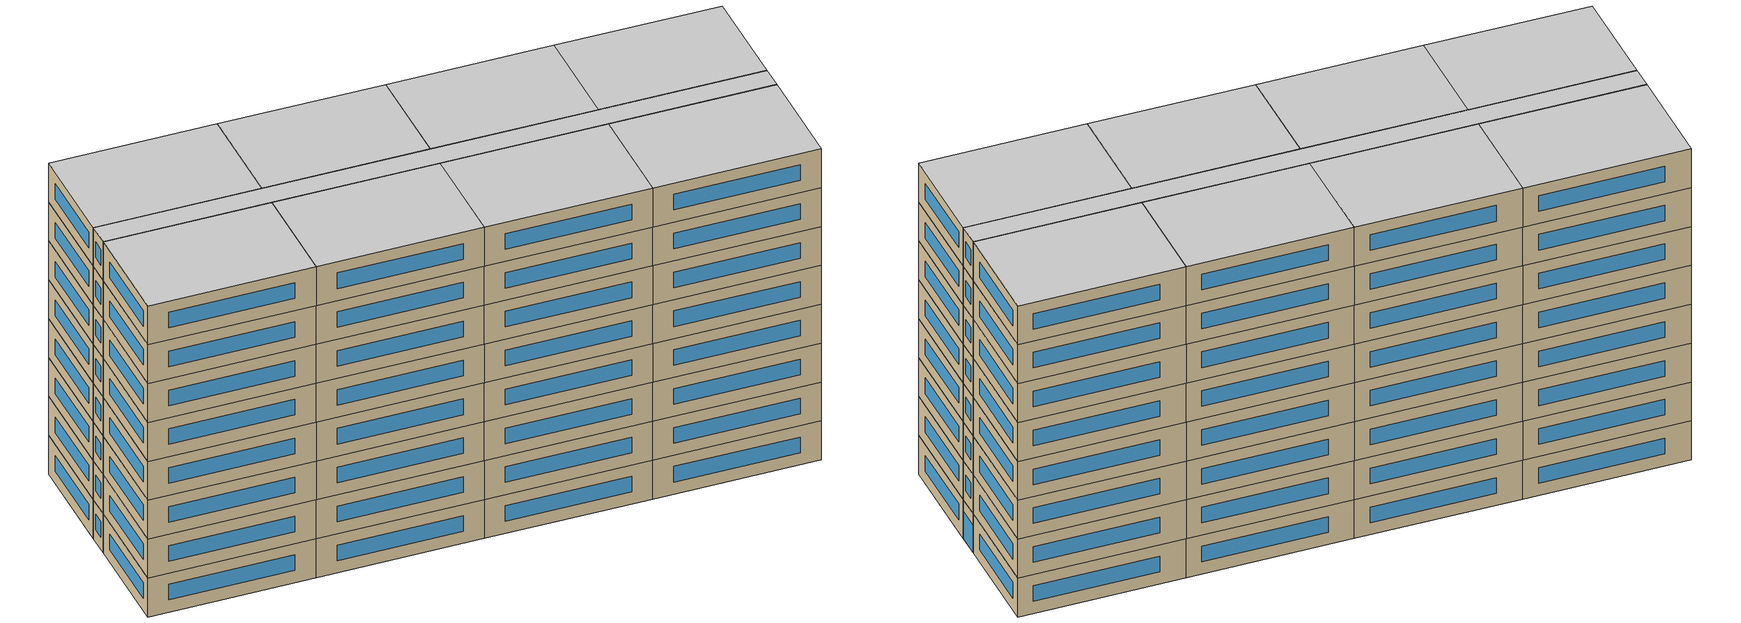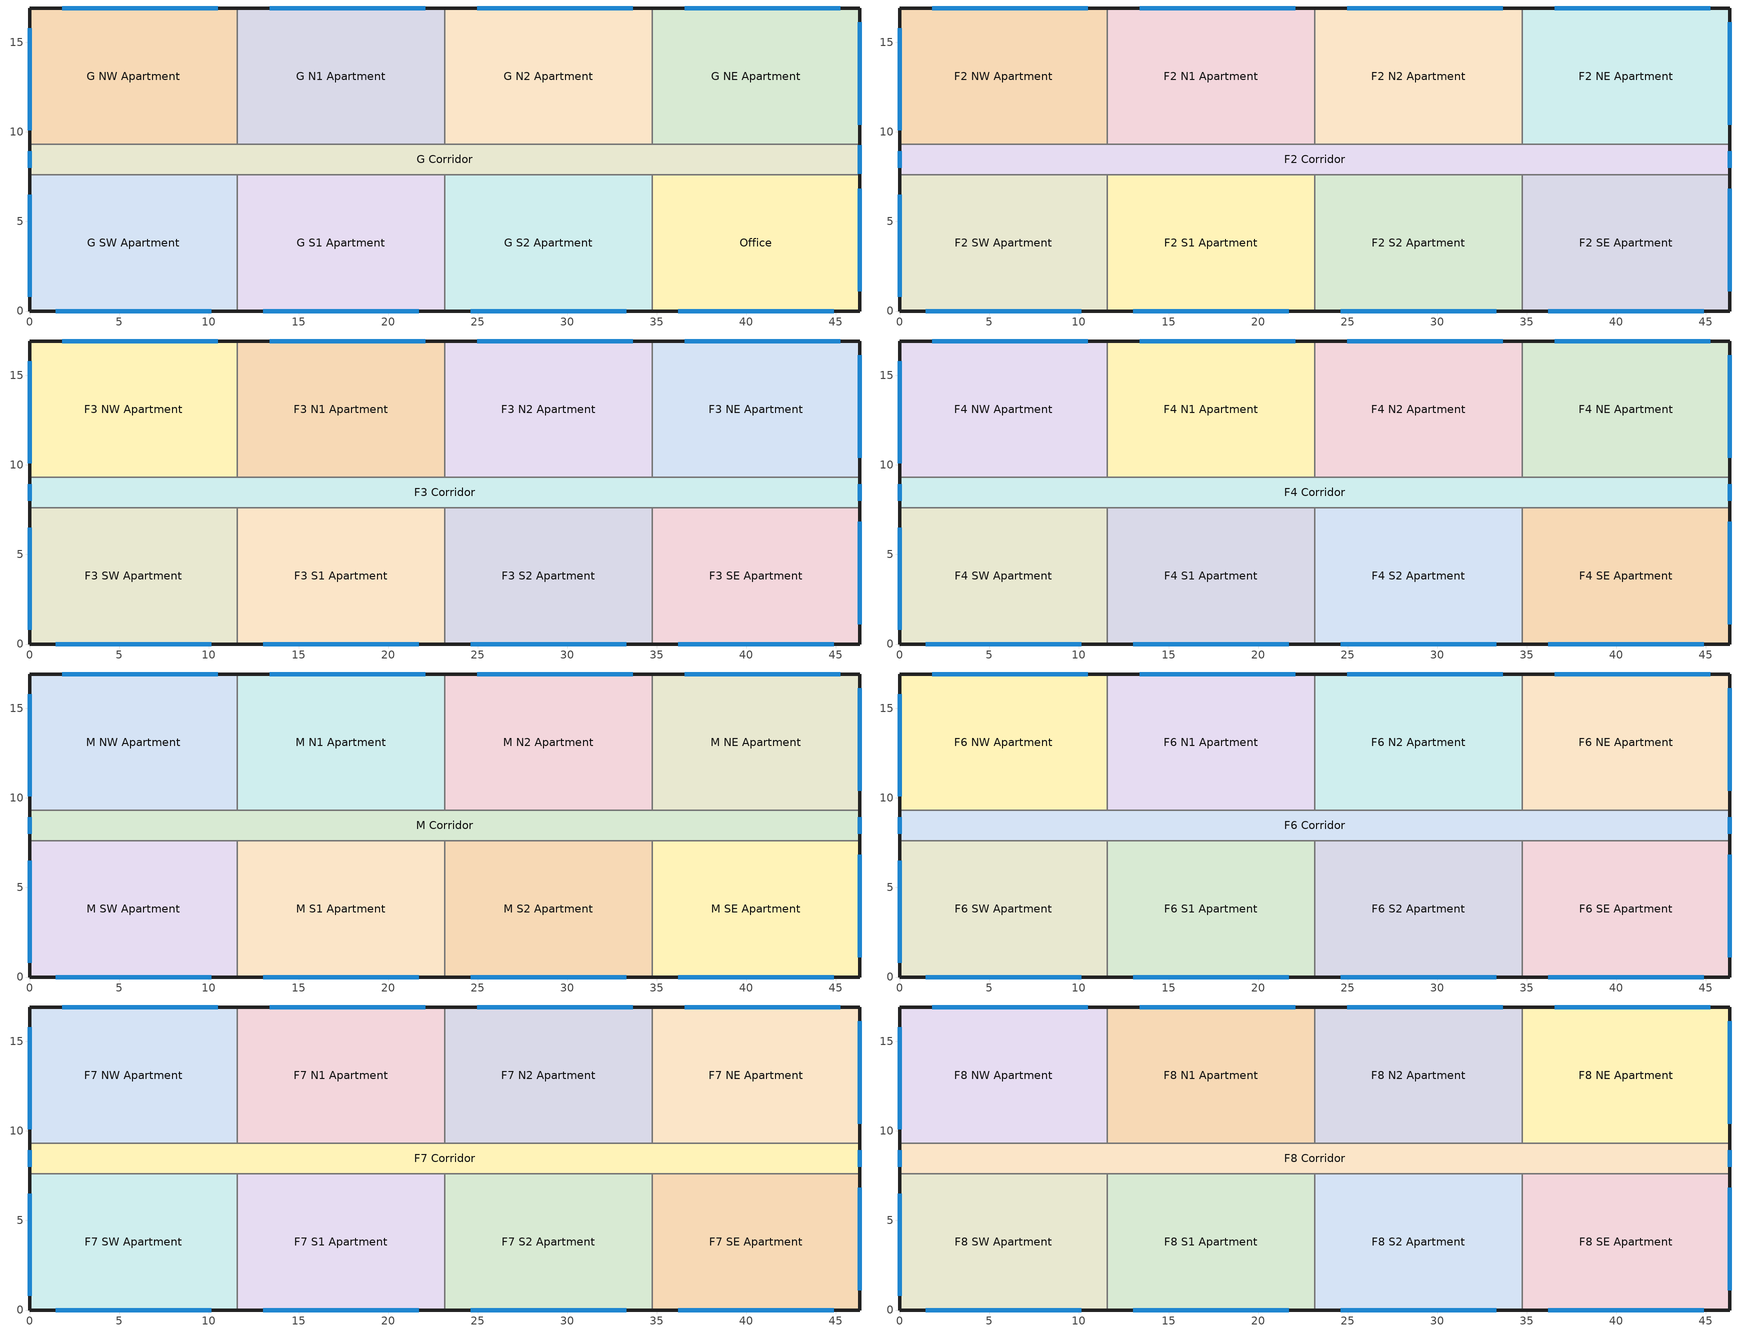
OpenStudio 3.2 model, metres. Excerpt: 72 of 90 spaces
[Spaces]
G S1 Apartment
 floor ground: 23.16,7.62 23.16,0 11.58,0 11.58,7.62 z0
 wall outside: 11.58,0 23.16,0 z0:3.05
 wall to G S2 Apartment: 23.16,0 23.16,7.62 z0:3.05
 wall to G Corridor: 23.16,7.62 11.58,7.62 z0:3.05
 wall to G SW Apartment: 11.58,7.62 11.58,0 z0:3.05
 window: 13.03,0 21.72,0 z0.95:2.17
Office
 floor ground: 46.33,7.62 46.33,0 34.75,0 34.75,7.62 z0
 wall outside: 34.75,0 46.33,0 46.33,7.62 z0:3.05
 wall to G S2 Apartment: 34.75,7.62 34.75,0 z0:3.05
 wall to G Corridor: 46.33,7.62 34.75,7.62 z0:3.05
 window: 36.19,0 44.88,0 / 46.33,1.1 46.33,6.81 z0.95:2.17
G S2 Apartment
 floor ground: 34.75,7.62 34.75,0 23.16,0 23.16,7.62 z0
 wall outside: 23.16,0 34.75,0 z0:3.05
 wall to G Corridor: 34.75,7.62 23.16,7.62 z0:3.05
 window: 24.61,0 33.3,0 z0.95:2.17
G Corridor
 floor ground: 46.33,9.3 46.33,7.62 0,7.62 0,9.3 z0
 wall outside: 46.33,7.62 46.33,9.3 / 0,9.3 0,7.62 z0:3.05
 wall to G NW Apartment: 11.58,9.3 0,9.3 z0:3.05
 wall to G NE Apartment: 46.33,9.3 34.75,9.3 z0:3.05
 wall to G N1 Apartment: 23.16,9.3 11.58,9.3 z0:3.05
 wall to G SW Apartment: 0,7.62 11.58,7.62 z0:3.05
 wall to G N2 Apartment: 34.75,9.3 23.16,9.3 z0:3.05
 window: 46.33,7.67 46.33,9.25 z0:2.13; 0,8.91 0,8 z0.95:2.17
G NW Apartment
 floor ground: 11.58,16.92 11.58,9.3 0,9.3 0,16.92 z0
 wall outside: 11.58,16.92 0,16.92 0,9.3 z0:3.05
 wall to G N1 Apartment: 11.58,9.3 11.58,16.92 z0:3.05
 window: 0,15.8 0,10.08 / 10.5,16.92 1.81,16.92 z0.95:2.17
G N1 Apartment
 floor ground: 23.16,16.92 23.16,9.3 11.58,9.3 11.58,16.92 z0
 wall outside: 23.16,16.92 11.58,16.92 z0:3.05
 wall to G N2 Apartment: 23.16,9.3 23.16,16.92 z0:3.05
 window: 22.08,16.92 13.4,16.92 z0.95:2.17
G N2 Apartment
 floor ground: 34.75,16.92 34.75,9.3 23.16,9.3 23.16,16.92 z0
 wall outside: 34.75,16.92 23.16,16.92 z0:3.05
 wall to G NE Apartment: 34.75,9.3 34.75,16.92 z0:3.05
 window: 33.66,16.92 24.98,16.92 z0.95:2.17
G NE Apartment
 floor ground: 46.33,16.92 46.33,9.3 34.75,9.3 34.75,16.92 z0
 wall outside: 46.33,9.3 46.33,16.92 34.75,16.92 z0:3.05
 window: 46.33,10.4 46.33,16.11 / 45.25,16.92 36.56,16.92 z0.95:2.17
G SW Apartment
 floor ground: 11.58,7.62 11.58,0 0,0 0,7.62 z0
 wall outside: 0,7.62 0,0 11.58,0 z0:3.05
 window: 0,6.5 0,0.79 / 1.45,0 10.13,0 z0.95:2.17
F2 N1 Apartment
 floor to G N1 Apartment: 23.16,16.92 23.16,9.3 11.58,9.3 11.58,16.92 z3.05
 wall outside: 23.16,16.92 11.58,16.92 z3.05:6.1
 wall to F2 Corridor: 11.58,9.3 23.16,9.3 z3.05:6.1
 wall to F2 N2 Apartment: 23.16,9.3 23.16,16.92 z3.05:6.1
 wall to F2 NW Apartment: 11.58,16.92 11.58,9.3 z3.05:6.1
 window: 22.08,16.92 13.4,16.92 z4:5.22
F2 Corridor
 floor to G Corridor: 46.33,9.3 46.33,7.62 0,7.62 0,9.3 z3.05
 wall outside: 0,9.3 0,7.62 / 46.33,7.62 46.33,9.3 z3.05:6.1
 wall to F2 SE Apartment: 34.75,7.62 46.33,7.62 z3.05:6.1
 wall to F2 SW Apartment: 0,7.62 11.58,7.62 z3.05:6.1
 wall to F2 N2 Apartment: 34.75,9.3 23.16,9.3 z3.05:6.1
 wall to F2 S1 Apartment: 11.58,7.62 23.16,7.62 z3.05:6.1
 wall to F2 S2 Apartment: 23.16,7.62 34.75,7.62 z3.05:6.1
 wall to F2 NE Apartment: 46.33,9.3 34.75,9.3 z3.05:6.1
 wall to F2 NW Apartment: 11.58,9.3 0,9.3 z3.05:6.1
 window: 0,8.91 0,8 / 46.33,8 46.33,8.91 z4:5.22
F2 S1 Apartment
 floor to G S1 Apartment: 23.16,7.62 23.16,0 11.58,0 11.58,7.62 z3.05
 wall outside: 11.58,0 23.16,0 z3.05:6.1
 wall to F2 S2 Apartment: 23.16,0 23.16,7.62 z3.05:6.1
 wall to F2 SW Apartment: 11.58,7.62 11.58,0 z3.05:6.1
 window: 13.03,0 21.72,0 z4:5.22
F2 NE Apartment
 floor to G NE Apartment: 46.33,16.92 46.33,9.3 34.75,9.3 34.75,16.92 z3.05
 wall outside: 46.33,9.3 46.33,16.92 34.75,16.92 z3.05:6.1
 wall to F2 N2 Apartment: 34.75,16.92 34.75,9.3 z3.05:6.1
 window: 45.25,16.92 36.56,16.92 / 46.33,10.4 46.33,16.11 z4:5.22
F2 SW Apartment
 floor to G SW Apartment: 11.58,7.62 11.58,0 0,0 0,7.62 z3.05
 wall outside: 0,7.62 0,0 11.58,0 z3.05:6.1
 window: 1.45,0 10.13,0 / 0,6.5 0,0.79 z4:5.22
F2 NW Apartment
 floor to G NW Apartment: 11.58,16.92 11.58,9.3 0,9.3 0,16.92 z3.05
 wall outside: 11.58,16.92 0,16.92 0,9.3 z3.05:6.1
 window: 10.5,16.92 1.81,16.92 / 0,15.8 0,10.08 z4:5.22
F2 SE Apartment
 floor to Office: 46.33,7.62 46.33,0 34.75,0 34.75,7.62 z3.05
 wall outside: 34.75,0 46.33,0 46.33,7.62 z3.05:6.1
 wall to F2 S2 Apartment: 34.75,7.62 34.75,0 z3.05:6.1
 window: 46.33,1.1 46.33,6.81 / 36.19,0 44.88,0 z4:5.22
F2 N2 Apartment
 floor to G N2 Apartment: 34.75,16.92 34.75,9.3 23.16,9.3 23.16,16.92 z3.05
 wall outside: 34.75,16.92 23.16,16.92 z3.05:6.1
 window: 33.66,16.92 24.98,16.92 z4:5.22
F2 S2 Apartment
 floor to G S2 Apartment: 34.75,7.62 34.75,0 23.16,0 23.16,7.62 z3.05
 wall outside: 23.16,0 34.75,0 z3.05:6.1
 window: 24.61,0 33.3,0 z4:5.22
F3 NE Apartment
 floor to F2 NE Apartment: 46.33,16.92 46.33,9.3 34.75,9.3 34.75,16.92 z6.1
 wall outside: 46.33,9.3 46.33,16.92 34.75,16.92 z6.1:9.14
 wall to F3 N2 Apartment: 34.75,16.92 34.75,9.3 z6.1:9.14
 wall to F3 Corridor: 34.75,9.3 46.33,9.3 z6.1:9.14
 window: 46.33,10.4 46.33,16.11 / 45.25,16.92 36.56,16.92 z7.05:8.27
F3 SE Apartment
 floor to F2 SE Apartment: 46.33,7.62 46.33,0 34.75,0 34.75,7.62 z6.1
 wall outside: 34.75,0 46.33,0 46.33,7.62 z6.1:9.14
 wall to F3 Corridor: 46.33,7.62 34.75,7.62 z6.1:9.14
 wall to F3 S2 Apartment: 34.75,7.62 34.75,0 z6.1:9.14
 window: 36.19,0 44.88,0 / 46.33,1.1 46.33,6.81 z7.05:8.27
F3 N2 Apartment
 floor to F2 N2 Apartment: 34.75,16.92 34.75,9.3 23.16,9.3 23.16,16.92 z6.1
 wall outside: 34.75,16.92 23.16,16.92 z6.1:9.14
 wall to F3 Corridor: 23.16,9.3 34.75,9.3 z6.1:9.14
 wall to F3 N1 Apartment: 23.16,16.92 23.16,9.3 z6.1:9.14
 window: 33.66,16.92 24.98,16.92 z7.05:8.27
F3 NW Apartment
 floor to F2 NW Apartment: 11.58,16.92 11.58,9.3 0,9.3 0,16.92 z6.1
 wall outside: 11.58,16.92 0,16.92 0,9.3 z6.1:9.14
 wall to F3 N1 Apartment: 11.58,9.3 11.58,16.92 z6.1:9.14
 wall to F3 Corridor: 0,9.3 11.58,9.3 z6.1:9.14
 window: 0,15.8 0,10.08 / 10.5,16.92 1.81,16.92 z7.05:8.27
F3 Corridor
 floor to F2 Corridor: 46.33,9.3 46.33,7.62 0,7.62 0,9.3 z6.1
 wall outside: 0,9.3 0,7.62 / 46.33,7.62 46.33,9.3 z6.1:9.14
 wall to F3 S2 Apartment: 23.16,7.62 34.75,7.62 z6.1:9.14
 wall to F3 N1 Apartment: 23.16,9.3 11.58,9.3 z6.1:9.14
 wall to F3 S1 Apartment: 11.58,7.62 23.16,7.62 z6.1:9.14
 wall to F3 SW Apartment: 0,7.62 11.58,7.62 z6.1:9.14
 window: 0,8.91 0,8 / 46.33,8 46.33,8.91 z7.05:8.27
F3 SW Apartment
 floor to F2 SW Apartment: 11.58,7.62 11.58,0 0,0 0,7.62 z6.1
 wall outside: 0,7.62 0,0 11.58,0 z6.1:9.14
 wall to F3 S1 Apartment: 11.58,0 11.58,7.62 z6.1:9.14
 window: 0,6.5 0,0.79 / 1.45,0 10.13,0 z7.05:8.27
F3 N1 Apartment
 floor to F2 N1 Apartment: 23.16,16.92 23.16,9.3 11.58,9.3 11.58,16.92 z6.1
 wall outside: 23.16,16.92 11.58,16.92 z6.1:9.14
 window: 22.08,16.92 13.4,16.92 z7.05:8.27
F3 S2 Apartment
 floor to F2 S2 Apartment: 34.75,7.62 34.75,0 23.16,0 23.16,7.62 z6.1
 wall outside: 23.16,0 34.75,0 z6.1:9.14
 wall to F3 S1 Apartment: 23.16,7.62 23.16,0 z6.1:9.14
 window: 24.61,0 33.3,0 z7.05:8.27
F3 S1 Apartment
 floor to F2 S1 Apartment: 23.16,7.62 23.16,0 11.58,0 11.58,7.62 z6.1
 wall outside: 11.58,0 23.16,0 z6.1:9.14
 window: 13.03,0 21.72,0 z7.05:8.27
F4 NE Apartment
 floor to F3 NE Apartment: 46.33,16.92 46.33,9.3 34.75,9.3 34.75,16.92 z9.14
 wall outside: 46.33,9.3 46.33,16.92 34.75,16.92 z9.14:12.19
 wall to F4 Corridor: 34.75,9.3 46.33,9.3 z9.14:12.19
 wall to F4 N2 Apartment: 34.75,16.92 34.75,9.3 z9.14:12.19
 window: 45.25,16.92 36.56,16.92 / 46.33,10.4 46.33,16.11 z10.1:11.32
F4 S2 Apartment
 floor to F3 S2 Apartment: 34.75,7.62 34.75,0 23.16,0 23.16,7.62 z9.14
 wall outside: 23.16,0 34.75,0 z9.14:12.19
 wall to F4 S1 Apartment: 23.16,7.62 23.16,0 z9.14:12.19
 wall to F4 Corridor: 34.75,7.62 23.16,7.62 z9.14:12.19
 wall to F4 SE Apartment: 34.75,0 34.75,7.62 z9.14:12.19
 window: 24.61,0 33.3,0 z10.1:11.32
F4 N2 Apartment
 floor to F3 N2 Apartment: 34.75,16.92 34.75,9.3 23.16,9.3 23.16,16.92 z9.14
 wall outside: 34.75,16.92 23.16,16.92 z9.14:12.19
 wall to F4 Corridor: 23.16,9.3 34.75,9.3 z9.14:12.19
 wall to F4 N1 Apartment: 23.16,16.92 23.16,9.3 z9.14:12.19
 window: 33.66,16.92 24.98,16.92 z10.1:11.32
F4 NW Apartment
 floor to F3 NW Apartment: 11.58,16.92 11.58,9.3 0,9.3 0,16.92 z9.14
 wall outside: 11.58,16.92 0,16.92 0,9.3 z9.14:12.19
 wall to F4 N1 Apartment: 11.58,9.3 11.58,16.92 z9.14:12.19
 wall to F4 Corridor: 0,9.3 11.58,9.3 z9.14:12.19
 window: 0,15.8 0,10.08 / 10.5,16.92 1.81,16.92 z10.1:11.32
F4 N1 Apartment
 floor to F3 N1 Apartment: 23.16,16.92 23.16,9.3 11.58,9.3 11.58,16.92 z9.14
 wall outside: 23.16,16.92 11.58,16.92 z9.14:12.19
 wall to F4 Corridor: 11.58,9.3 23.16,9.3 z9.14:12.19
 window: 22.08,16.92 13.4,16.92 z10.1:11.32
F4 Corridor
 floor to F3 Corridor: 46.33,9.3 46.33,7.62 0,7.62 0,9.3 z9.14
 wall outside: 0,9.3 0,7.62 / 46.33,7.62 46.33,9.3 z9.14:12.19
 wall to F4 SW Apartment: 0,7.62 11.58,7.62 z9.14:12.19
 wall to F4 S1 Apartment: 11.58,7.62 23.16,7.62 z9.14:12.19
 wall to F4 SE Apartment: 34.75,7.62 46.33,7.62 z9.14:12.19
 window: 0,8.91 0,8 / 46.33,8 46.33,8.91 z10.1:11.32
F4 SW Apartment
 floor to F3 SW Apartment: 11.58,7.62 11.58,0 0,0 0,7.62 z9.14
 wall outside: 0,7.62 0,0 11.58,0 z9.14:12.19
 wall to F4 S1 Apartment: 11.58,0 11.58,7.62 z9.14:12.19
 window: 1.45,0 10.13,0 / 0,6.5 0,0.79 z10.1:11.32
F4 SE Apartment
 floor to F3 SE Apartment: 46.33,7.62 46.33,0 34.75,0 34.75,7.62 z9.14
 wall outside: 34.75,0 46.33,0 46.33,7.62 z9.14:12.19
 window: 36.19,0 44.88,0 / 46.33,1.1 46.33,6.81 z10.1:11.32
F4 S1 Apartment
 floor to F3 S1 Apartment: 23.16,7.62 23.16,0 11.58,0 11.58,7.62 z9.14
 wall outside: 11.58,0 23.16,0 z9.14:12.19
 window: 13.03,0 21.72,0 z10.1:11.32
M S1 Apartment
 floor to F4 S1 Apartment: 23.16,7.62 23.16,0 11.58,0 11.58,7.62 z12.19
 wall outside: 11.58,0 23.16,0 z12.19:15.24
 wall to M Corridor: 23.16,7.62 11.58,7.62 z12.19:15.24
 wall to M S2 Apartment: 23.16,0 23.16,7.62 z12.19:15.24
 wall to M SW Apartment: 11.58,7.62 11.58,0 z12.19:15.24
 window: 13.03,0 21.72,0 z13.15:14.36
M Corridor
 floor to F4 Corridor: 46.33,9.3 46.33,7.62 0,7.62 0,9.3 z12.19
 wall outside: 46.33,7.62 46.33,9.3 / 0,9.3 0,7.62 z12.19:15.24
 wall to M SE Apartment: 34.75,7.62 46.33,7.62 z12.19:15.24
 wall to M NW Apartment: 11.58,9.3 0,9.3 z12.19:15.24
 wall to M SW Apartment: 0,7.62 11.58,7.62 z12.19:15.24
 wall to M N2 Apartment: 34.75,9.3 23.16,9.3 z12.19:15.24
 wall to M N1 Apartment: 23.16,9.3 11.58,9.3 z12.19:15.24
 wall to M NE Apartment: 46.33,9.3 34.75,9.3 z12.19:15.24
 wall to M S2 Apartment: 23.16,7.62 34.75,7.62 z12.19:15.24
 window: 46.33,8 46.33,8.91 / 0,8.91 0,8 z13.15:14.36
M NW Apartment
 floor to F4 NW Apartment: 11.58,16.92 11.58,9.3 0,9.3 0,16.92 z12.19
 wall outside: 11.58,16.92 0,16.92 0,9.3 z12.19:15.24
 wall to M N1 Apartment: 11.58,9.3 11.58,16.92 z12.19:15.24
 window: 0,15.8 0,10.08 / 10.5,16.92 1.81,16.92 z13.15:14.36
M N2 Apartment
 floor to F4 N2 Apartment: 34.75,16.92 34.75,9.3 23.16,9.3 23.16,16.92 z12.19
 wall outside: 34.75,16.92 23.16,16.92 z12.19:15.24
 wall to M NE Apartment: 34.75,9.3 34.75,16.92 z12.19:15.24
 wall to M N1 Apartment: 23.16,16.92 23.16,9.3 z12.19:15.24
 window: 33.66,16.92 24.98,16.92 z13.15:14.36
M SW Apartment
 floor to F4 SW Apartment: 11.58,7.62 11.58,0 0,0 0,7.62 z12.19
 wall outside: 0,7.62 0,0 11.58,0 z12.19:15.24
 window: 1.45,0 10.13,0 / 0,6.5 0,0.79 z13.15:14.36
M SE Apartment
 floor to F4 SE Apartment: 46.33,7.62 46.33,0 34.75,0 34.75,7.62 z12.19
 wall outside: 34.75,0 46.33,0 46.33,7.62 z12.19:15.24
 wall to M S2 Apartment: 34.75,7.62 34.75,0 z12.19:15.24
 window: 36.19,0 44.88,0 / 46.33,1.1 46.33,6.81 z13.15:14.36
M N1 Apartment
 floor to F4 N1 Apartment: 23.16,16.92 23.16,9.3 11.58,9.3 11.58,16.92 z12.19
 wall outside: 23.16,16.92 11.58,16.92 z12.19:15.24
 window: 22.08,16.92 13.4,16.92 z13.15:14.36
M NE Apartment
 floor to F4 NE Apartment: 46.33,16.92 46.33,9.3 34.75,9.3 34.75,16.92 z12.19
 wall outside: 46.33,9.3 46.33,16.92 34.75,16.92 z12.19:15.24
 window: 45.25,16.92 36.56,16.92 / 46.33,10.4 46.33,16.11 z13.15:14.36
M S2 Apartment
 floor to F4 S2 Apartment: 34.75,7.62 34.75,0 23.16,0 23.16,7.62 z12.19
 wall outside: 23.16,0 34.75,0 z12.19:15.24
 window: 24.61,0 33.3,0 z13.15:14.36
F6 S2 Apartment
 floor to M S2 Apartment: 34.75,7.62 34.75,0 23.16,0 23.16,7.62 z15.24
 wall outside: 23.16,0 34.75,0 z15.24:18.29
 wall to F6 Corridor: 34.75,7.62 23.16,7.62 z15.24:18.29
 wall to F6 S1 Apartment: 23.16,7.62 23.16,0 z15.24:18.29
 wall to F6 SE Apartment: 34.75,0 34.75,7.62 z15.24:18.29
 window: 24.61,0 33.3,0 z16.19:17.41
F6 NE Apartment
 floor to M NE Apartment: 46.33,16.92 46.33,9.3 34.75,9.3 34.75,16.92 z15.24
 wall outside: 46.33,9.3 46.33,16.92 34.75,16.92 z15.24:18.29
 wall to F6 N2 Apartment: 34.75,16.92 34.75,9.3 z15.24:18.29
 wall to F6 Corridor: 34.75,9.3 46.33,9.3 z15.24:18.29
 window: 46.33,10.4 46.33,16.11 / 45.25,16.92 36.56,16.92 z16.19:17.41
F6 S1 Apartment
 floor to M S1 Apartment: 23.16,7.62 23.16,0 11.58,0 11.58,7.62 z15.24
 wall outside: 11.58,0 23.16,0 z15.24:18.29
 wall to F6 SW Apartment: 11.58,7.62 11.58,0 z15.24:18.29
 wall to F6 Corridor: 23.16,7.62 11.58,7.62 z15.24:18.29
 window: 13.03,0 21.72,0 z16.19:17.41
F6 Corridor
 floor to M Corridor: 46.33,9.3 46.33,7.62 0,7.62 0,9.3 z15.24
 wall outside: 46.33,7.62 46.33,9.3 / 0,9.3 0,7.62 z15.24:18.29
 wall to F6 N1 Apartment: 23.16,9.3 11.58,9.3 z15.24:18.29
 wall to F6 SE Apartment: 34.75,7.62 46.33,7.62 z15.24:18.29
 wall to F6 SW Apartment: 0,7.62 11.58,7.62 z15.24:18.29
 wall to F6 N2 Apartment: 34.75,9.3 23.16,9.3 z15.24:18.29
 wall to F6 NW Apartment: 11.58,9.3 0,9.3 z15.24:18.29
 window: 46.33,8 46.33,8.91 / 0,8.91 0,8 z16.19:17.41
F6 SE Apartment
 floor to M SE Apartment: 46.33,7.62 46.33,0 34.75,0 34.75,7.62 z15.24
 wall outside: 34.75,0 46.33,0 46.33,7.62 z15.24:18.29
 window: 46.33,1.1 46.33,6.81 / 36.19,0 44.88,0 z16.19:17.41
F6 N1 Apartment
 floor to M N1 Apartment: 23.16,16.92 23.16,9.3 11.58,9.3 11.58,16.92 z15.24
 wall outside: 23.16,16.92 11.58,16.92 z15.24:18.29
 wall to F6 N2 Apartment: 23.16,9.3 23.16,16.92 z15.24:18.29
 wall to F6 NW Apartment: 11.58,16.92 11.58,9.3 z15.24:18.29
 window: 22.08,16.92 13.4,16.92 z16.19:17.41
F6 NW Apartment
 floor to M NW Apartment: 11.58,16.92 11.58,9.3 0,9.3 0,16.92 z15.24
 wall outside: 11.58,16.92 0,16.92 0,9.3 z15.24:18.29
 window: 0,15.8 0,10.08 / 10.5,16.92 1.81,16.92 z16.19:17.41
F6 N2 Apartment
 floor to M N2 Apartment: 34.75,16.92 34.75,9.3 23.16,9.3 23.16,16.92 z15.24
 wall outside: 34.75,16.92 23.16,16.92 z15.24:18.29
 window: 33.66,16.92 24.98,16.92 z16.19:17.41
F6 SW Apartment
 floor to M SW Apartment: 11.58,7.62 11.58,0 0,0 0,7.62 z15.24
 wall outside: 0,7.62 0,0 11.58,0 z15.24:18.29
 window: 1.45,0 10.13,0 / 0,6.5 0,0.79 z16.19:17.41
F7 SE Apartment
 floor to F6 SE Apartment: 46.33,7.62 46.33,0 34.75,0 34.75,7.62 z18.29
 wall outside: 34.75,0 46.33,0 46.33,7.62 z18.29:21.33
 wall to F7 S2 Apartment: 34.75,7.62 34.75,0 z18.29:21.33
 wall to F7 Corridor: 46.33,7.62 34.75,7.62 z18.29:21.33
 window: 46.33,1.1 46.33,6.81 / 36.19,0 44.88,0 z19.24:20.46
F7 N2 Apartment
 floor to F6 N2 Apartment: 34.75,16.92 34.75,9.3 23.16,9.3 23.16,16.92 z18.29
 wall outside: 34.75,16.92 23.16,16.92 z18.29:21.33
 wall to F7 Corridor: 23.16,9.3 34.75,9.3 z18.29:21.33
 wall to F7 NE Apartment: 34.75,9.3 34.75,16.92 z18.29:21.33
 wall to F7 N1 Apartment: 23.16,16.92 23.16,9.3 z18.29:21.33
 window: 33.66,16.92 24.98,16.92 z19.24:20.46
F7 NE Apartment
 floor to F6 NE Apartment: 46.33,16.92 46.33,9.3 34.75,9.3 34.75,16.92 z18.29
 wall outside: 46.33,9.3 46.33,16.92 34.75,16.92 z18.29:21.33
 wall to F7 Corridor: 34.75,9.3 46.33,9.3 z18.29:21.33
 window: 45.25,16.92 36.56,16.92 / 46.33,10.4 46.33,16.11 z19.24:20.46
F7 S2 Apartment
 floor to F6 S2 Apartment: 34.75,7.62 34.75,0 23.16,0 23.16,7.62 z18.29
 wall outside: 23.16,0 34.75,0 z18.29:21.33
 wall to F7 Corridor: 34.75,7.62 23.16,7.62 z18.29:21.33
 wall to F7 S1 Apartment: 23.16,7.62 23.16,0 z18.29:21.33
 window: 24.61,0 33.3,0 z19.24:20.46
F7 NW Apartment
 floor to F6 NW Apartment: 11.58,16.92 11.58,9.3 0,9.3 0,16.92 z18.29
 wall outside: 11.58,16.92 0,16.92 0,9.3 z18.29:21.33
 wall to F7 Corridor: 0,9.3 11.58,9.3 z18.29:21.33
 wall to F7 N1 Apartment: 11.58,9.3 11.58,16.92 z18.29:21.33
 window: 0,15.8 0,10.08 / 10.5,16.92 1.81,16.92 z19.24:20.46
F7 N1 Apartment
 floor to F6 N1 Apartment: 23.16,16.92 23.16,9.3 11.58,9.3 11.58,16.92 z18.29
 wall outside: 23.16,16.92 11.58,16.92 z18.29:21.33
 wall to F7 Corridor: 11.58,9.3 23.16,9.3 z18.29:21.33
 window: 22.08,16.92 13.4,16.92 z19.24:20.46
F7 S1 Apartment
 floor to F6 S1 Apartment: 23.16,7.62 23.16,0 11.58,0 11.58,7.62 z18.29
 wall outside: 11.58,0 23.16,0 z18.29:21.33
 wall to F7 Corridor: 23.16,7.62 11.58,7.62 z18.29:21.33
 wall to F7 SW Apartment: 11.58,7.62 11.58,0 z18.29:21.33
 window: 13.03,0 21.72,0 z19.24:20.46
F7 Corridor
 floor to F6 Corridor: 46.33,9.3 46.33,7.62 0,7.62 0,9.3 z18.29
 wall outside: 0,9.3 0,7.62 / 46.33,7.62 46.33,9.3 z18.29:21.33
 wall to F7 SW Apartment: 0,7.62 11.58,7.62 z18.29:21.33
 window: 0,8.91 0,8 / 46.33,8 46.33,8.91 z19.24:20.46
F7 SW Apartment
 floor to F6 SW Apartment: 11.58,7.62 11.58,0 0,0 0,7.62 z18.29
 wall outside: 0,7.62 0,0 11.58,0 z18.29:21.33
 window: 1.45,0 10.13,0 / 0,6.5 0,0.79 z19.24:20.46
F8 SW Apartment
 floor to F7 SW Apartment: 11.58,7.62 11.58,0 0,0 0,7.62 z21.33
 wall outside: 0,7.62 0,0 11.58,0 z21.33:24.38
 wall to F8 Corridor: 11.58,7.62 0,7.62 z21.33:24.38
 wall to F8 S1 Apartment: 11.58,0 11.58,7.62 z21.33:24.38
 window: 1.45,0 10.13,0 / 0,6.5 0,0.79 z22.29:23.51
 ceiling to F9 SW Apartment: 11.58,0 11.58,7.62 0,7.62 0,0 z24.38
F8 N1 Apartment
 floor to F7 N1 Apartment: 23.16,16.92 23.16,9.3 11.58,9.3 11.58,16.92 z21.33
 wall outside: 23.16,16.92 11.58,16.92 z21.33:24.38
 wall to F8 NW Apartment: 11.58,16.92 11.58,9.3 z21.33:24.38
 wall to F8 Corridor: 11.58,9.3 23.16,9.3 z21.33:24.38
 wall to F8 N2 Apartment: 23.16,9.3 23.16,16.92 z21.33:24.38
 window: 22.08,16.92 13.4,16.92 z22.29:23.51
 ceiling to F9 N1 Apartment: 23.16,9.3 23.16,16.92 11.58,16.92 11.58,9.3 z24.38
F8 N2 Apartment
 floor to F7 N2 Apartment: 34.75,16.92 34.75,9.3 23.16,9.3 23.16,16.92 z21.33
 wall outside: 34.75,16.92 23.16,16.92 z21.33:24.38
 wall to F8 Corridor: 23.16,9.3 34.75,9.3 z21.33:24.38
 wall to F8 NE Apartment: 34.75,9.3 34.75,16.92 z21.33:24.38
 window: 33.66,16.92 24.98,16.92 z22.29:23.51
 ceiling to F9 N2 Apartment: 34.75,9.3 34.75,16.92 23.16,16.92 23.16,9.3 z24.38
F8 Corridor
 floor to F7 Corridor: 46.33,9.3 46.33,7.62 0,7.62 0,9.3 z21.33
 wall outside: 46.33,7.62 46.33,9.3 / 0,9.3 0,7.62 z21.33:24.38
 wall to F8 S1 Apartment: 11.58,7.62 23.16,7.62 z21.33:24.38
 wall to F8 SE Apartment: 34.75,7.62 46.33,7.62 z21.33:24.38
 wall to F8 NE Apartment: 46.33,9.3 34.75,9.3 z21.33:24.38
 wall to F8 NW Apartment: 11.58,9.3 0,9.3 z21.33:24.38
 wall to F8 S2 Apartment: 23.16,7.62 34.75,7.62 z21.33:24.38
 window: 46.33,8 46.33,8.91 / 0,8.91 0,8 z22.29:23.51
 ceiling to F9 Corridor: 46.33,7.62 46.33,9.3 0,9.3 0,7.62 z24.38
F8 S1 Apartment
 floor to F7 S1 Apartment: 23.16,7.62 23.16,0 11.58,0 11.58,7.62 z21.33
 wall outside: 11.58,0 23.16,0 z21.33:24.38
 wall to F8 S2 Apartment: 23.16,0 23.16,7.62 z21.33:24.38
 window: 13.03,0 21.72,0 z22.29:23.51
 ceiling to F9 S1 Apartment: 23.16,0 23.16,7.62 11.58,7.62 11.58,0 z24.38
F8 S2 Apartment
 floor to F7 S2 Apartment: 34.75,7.62 34.75,0 23.16,0 23.16,7.62 z21.33
 wall outside: 23.16,0 34.75,0 z21.33:24.38
 wall to F8 SE Apartment: 34.75,0 34.75,7.62 z21.33:24.38
 window: 24.61,0 33.3,0 z22.29:23.51
 ceiling to F9 S2 Apartment: 34.75,0 34.75,7.62 23.16,7.62 23.16,0 z24.38
F8 SE Apartment
 floor to F7 SE Apartment: 46.33,7.62 46.33,0 34.75,0 34.75,7.62 z21.33
 wall outside: 34.75,0 46.33,0 46.33,7.62 z21.33:24.38
 window: 46.33,1.1 46.33,6.81 / 36.19,0 44.88,0 z22.29:23.51
 ceiling to F9 SE Apartment: 46.33,0 46.33,7.62 34.75,7.62 34.75,0 z24.38
F8 NW Apartment
 floor to F7 NW Apartment: 11.58,16.92 11.58,9.3 0,9.3 0,16.92 z21.33
 wall outside: 11.58,16.92 0,16.92 0,9.3 z21.33:24.38
 window: 0,15.8 0,10.08 / 10.5,16.92 1.81,16.92 z22.29:23.51
 ceiling to F9 NW Apartment: 11.58,9.3 11.58,16.92 0,16.92 0,9.3 z24.38
F8 NE Apartment
 floor to F7 NE Apartment: 46.33,16.92 46.33,9.3 34.75,9.3 34.75,16.92 z21.33
 wall outside: 46.33,9.3 46.33,16.92 34.75,16.92 z21.33:24.38
 window: 45.25,16.92 36.56,16.92 / 46.33,10.4 46.33,16.11 z22.29:23.51
 ceiling to F9 NE Apartment: 46.33,9.3 46.33,16.92 34.75,16.92 34.75,9.3 z24.38
[Site]
Resolute_NU_CAN: Latitude {deg}=74.72; Longitude {deg}=-94.98; Time Zone {hr}=-6; Elevation {m}=67; Terrain=City
[Building]
Building 1: North Axis {deg}=0; Standards Number of Stories=10; Standards Number of Above Ground Stories=10; Standards Building Type=HighriseApartment
[Site:WaterMainsTemperature]
Calculation Method=Correlation; Annual Average Outdoor Air Temperature {C}=-16.5333; Maximum Difference In Monthly Average Outdoor Air Temperatures {deltaC}=35.9
[SizingPeriod:DesignDay] Barometric Pressure {Pa}=100523; Sky Clearness=0; Rain Indicator=0; Snow Indicator=0; Day of Month=21; Daylight Saving Time Indicator=0; Humidity Indicating Type=Wetbulb; Dry-Bulb Temperature Range Modifier Type=DefaultMultipliers
Name | Maximum Dry-Bulb Temperature {C} | Daily Dry-Bulb Temperature Range {deltaC} | Humidity Indicating Conditions at Maximum Dry-Bulb | Wind Speed {m/s} | Wind Direction {deg} | Month | Day Type | Solar Model Indicator | ASHRAE Taub | ASHRAE Taud
Resolute Ann Htg 99.6% Condns DB | -42.5 | 0 | -42.5 | 4 | 330 | 2 | WinterDesignDay | ASHRAEClearSky
Resolute Ann Clg .4% Condns DB=>MWB | 10.8 | 4.7 | 7.7 | 5.6 | 140 | 7 | SummerDesignDay | ASHRAETau | 0.332 | 2.238
[Site:GroundTemperature:BuildingSurface]
19.527, 19.502, 19.536, 19.598, 20.002, 21.64, 22.225, 22.375, 21.449, 20.121, 19.802, 19.633
[ClimateZones]
Climate Zone Institution Name 1=ASHRAE; Climate Zone Document Name 1=ANSI/ASHRAE Standard 169; Climate Zone Document Year 1=2006; Climate Zone Institution Name 2=CEC; Climate Zone Document Name 2=California Climate Zone Descriptions; Climate Zone Document Year 2=1995
[Space] Part of Total Floor Area=Yes
Name | Space Type | Building Story | Thermal Zone
F8 SE Apartment | Space Function Dwelling Unit(s) | Building Story 8 | TZ-F8 SE Apartment
F8 SW Apartment | Space Function Dwelling Unit(s) | Building Story 8 | TZ-F8 SW Apartment
F2 NE Apartment | Space Function Dwelling Unit(s) | Building Story 2 | TZ-F2 NE Apartment
F6 NE Apartment | Space Function Dwelling Unit(s) | Building Story 6 | TZ-F6 NE Apartment
F4 N1 Apartment | Space Function Dwelling Unit(s) | Building Story 4 | TZ-F4 N1 Apartment
F6 S1 Apartment | Space Function Dwelling Unit(s) | Building Story 6 | TZ-F6 S1 Apartment
F2 N1 Apartment | Space Function Dwelling Unit(s) | Building Story 2 | TZ-F2 N1 Apartment
F2 Corridor | Space Function Corr. < 2.4m wide-sch-G | Building Story 2 | TZ-F2 Corridor
F7 S1 Apartment | Space Function Dwelling Unit(s) | Building Story 7 | TZ-F7 S1 Apartment
F2 S1 Apartment | Space Function Dwelling Unit(s) | Building Story 2 | TZ-F2 S1 Apartment
F4 S2 Apartment | Space Function Dwelling Unit(s) | Building Story 4 | TZ-F4 S2 Apartment
F3 SE Apartment | Space Function Dwelling Unit(s) | Building Story 3 | TZ-F3 SE Apartment
F7 SE Apartment | Space Function Dwelling Unit(s) | Building Story 7 | TZ-F7 SE Apartment
F6 SE Apartment | Space Function Dwelling Unit(s) | Building Story 6 | TZ-F6 SE Apartment
F7 NW Apartment | Space Function Dwelling Unit(s) | Building Story 7 | TZ-F7 NW Apartment
F7 N2 Apartment | Space Function Dwelling Unit(s) | Building Story 7 | TZ-F7 N2 Apartment
M NE Apartment | Space Function Dwelling Unit(s) | Building Story 5 | TZ-M NE Apartment
F7 SW Apartment | Space Function Dwelling Unit(s) | Building Story 7 | TZ-F7 SW Apartment
F3 NW Apartment | Space Function Dwelling Unit(s) | Building Story 3 | TZ-F3 NW Apartment
F4 S1 Apartment | Space Function Dwelling Unit(s) | Building Story 4 | TZ-F4 S1 Apartment
F8 N1 Apartment | Space Function Dwelling Unit(s) | Building Story 8 | TZ-F8 N1 Apartment
F7 NE Apartment | Space Function Dwelling Unit(s) | Building Story 7 | TZ-F7 NE Apartment
F8 N2 Apartment | Space Function Dwelling Unit(s) | Building Story 8 | TZ-F8 N2 Apartment
M S1 Apartment | Space Function Dwelling Unit(s) | Building Story 5 | TZ-M S1 Apartment
M Corridor | Space Function Corr. < 2.4m wide-sch-G | Building Story 5 | TZ-M Corridor
F4 NE Apartment | Space Function Dwelling Unit(s) | Building Story 4 | TZ-F4 NE Apartment
F3 N1 Apartment | Space Function Dwelling Unit(s) | Building Story 3 | TZ-F3 N1 Apartment
F6 S2 Apartment | Space Function Dwelling Unit(s) | Building Story 6 | TZ-F6 S2 Apartment
F4 SW Apartment | Space Function Dwelling Unit(s) | Building Story 4 | TZ-F4 SW Apartment
F2 SW Apartment | Space Function Dwelling Unit(s) | Building Story 2 | TZ-F2 SW Apartment
G S1 Apartment | Space Function Dwelling Unit(s) | Building Story 1 | TZ-G S1 Apartment
Office | Space Function Dwelling Unit(s) | Building Story 1 | TZ-Office
G N2 Apartment | Space Function Dwelling Unit(s) | Building Story 1 | TZ-G N2 Apartment
F3 NE Apartment | Space Function Dwelling Unit(s) | Building Story 3 | TZ-F3 NE Apartment
G S2 Apartment | Space Function Dwelling Unit(s) | Building Story 1 | TZ-G S2 Apartment
M SW Apartment | Space Function Dwelling Unit(s) | Building Story 5 | TZ-M SW Apartment
F6 Corridor | Space Function Corr. < 2.4m wide-sch-G | Building Story 6 | TZ-F6 Corridor
F4 N2 Apartment | Space Function Dwelling Unit(s) | Building Story 4 | TZ-F4 N2 Apartment
F7 S2 Apartment | Space Function Dwelling Unit(s) | Building Story 7 | TZ-F7 S2 Apartment
M NW Apartment | Space Function Dwelling Unit(s) | Building Story 5 | TZ-M NW Apartment
M N2 Apartment | Space Function Dwelling Unit(s) | Building Story 5 | TZ-M N2 Apartment
F4 NW Apartment | Space Function Dwelling Unit(s) | Building Story 4 | TZ-F4 NW Apartment
F8 NE Apartment | Space Function Dwelling Unit(s) | Building Story 8 | TZ-F8 NE Apartment
G Corridor | Space Function Corr. < 2.4m wide-sch-G | Building Story 1 | TZ-G Corridor
F4 Corridor | Space Function Corr. < 2.4m wide-sch-G | Building Story 4 | TZ-F4 Corridor
F3 S1 Apartment | Space Function Dwelling Unit(s) | Building Story 3 | TZ-F3 S1 Apartment
G NW Apartment | Space Function Dwelling Unit(s) | Building Story 1 | TZ-G NW Apartment
G N1 Apartment | Space Function Dwelling Unit(s) | Building Story 1 | TZ-G N1 Apartment
F3 N2 Apartment | Space Function Dwelling Unit(s) | Building Story 3 | TZ-F3 N2 Apartment
F2 NW Apartment | Space Function Dwelling Unit(s) | Building Story 2 | TZ-F2 NW Apartment
F2 S2 Apartment | Space Function Dwelling Unit(s) | Building Story 2 | TZ-F2 S2 Apartment
F2 SE Apartment | Space Function Dwelling Unit(s) | Building Story 2 | TZ-F2 SE Apartment
F3 S2 Apartment | Space Function Dwelling Unit(s) | Building Story 3 | TZ-F3 S2 Apartment
F8 Corridor | Space Function Corr. < 2.4m wide-sch-G | Building Story 8 | TZ-F8 Corridor
F8 S1 Apartment | Space Function Dwelling Unit(s) | Building Story 8 | TZ-F8 S1 Apartment
F7 N1 Apartment | Space Function Dwelling Unit(s) | Building Story 7 | TZ-F7 N1 Apartment
F8 NW Apartment | Space Function Dwelling Unit(s) | Building Story 8 | TZ-F8 NW Apartment
M N1 Apartment | Space Function Dwelling Unit(s) | Building Story 5 | TZ-M N1 Apartment
G SW Apartment | Space Function Dwelling Unit(s) | Building Story 1 | TZ-G SW Apartment
F3 Corridor | Space Function Corr. < 2.4m wide-sch-G | Building Story 3 | TZ-F3 Corridor
F6 N1 Apartment | Space Function Dwelling Unit(s) | Building Story 6 | TZ-F6 N1 Apartment
F8 S2 Apartment | Space Function Dwelling Unit(s) | Building Story 8 | TZ-F8 S2 Apartment
F2 N2 Apartment | Space Function Dwelling Unit(s) | Building Story 2 | TZ-F2 N2 Apartment
F6 N2 Apartment | Space Function Dwelling Unit(s) | Building Story 6 | TZ-F6 N2 Apartment
M SE Apartment | Space Function Dwelling Unit(s) | Building Story 5 | TZ-M SE Apartment
F6 NW Apartment | Space Function Dwelling Unit(s) | Building Story 6 | TZ-F6 NW Apartment
F7 Corridor | Space Function Corr. < 2.4m wide-sch-G | Building Story 7 | TZ-F7 Corridor
G NE Apartment | Space Function Dwelling Unit(s) | Building Story 1 | TZ-G NE Apartment
F3 SW Apartment | Space Function Dwelling Unit(s) | Building Story 3 | TZ-F3 SW Apartment
F6 SW Apartment | Space Function Dwelling Unit(s) | Building Story 6 | TZ-F6 SW Apartment
F4 SE Apartment | Space Function Dwelling Unit(s) | Building Story 4 | TZ-F4 SE Apartment
M S2 Apartment | Space Function Dwelling Unit(s) | Building Story 5 | TZ-M S2 Apartment
[EvaporativeFluidCooler:SingleSpeed]
Central Tower: Design Air Flow Rate {m3/s}=autosize; Fan Power at Design Air Flow Rate {W}=autosize; Design Spray Water Flow Rate {m3/s}=0.002208; Performance Input Method=UFactorTimesAreaAndDesignWaterFlowRate; U-factor Times Area Value at Design Air Flow Rate {W/K}=autosize; Design Water Flow Rate {m3/s}=autosize; Capacity Control=FanCycling; Sizing Factor=1; Evaporation Loss Mode=SaturatedExit; Drift Loss Percent {percent}=0.008; Blowdown Calculation Mode=ConcentrationRatio; Blowdown Concentration Ratio=3
[BuildingStory]
Name | Nominal Z Coordinate {m}
Building Story 1 | 0
Building Story 2 | 3.0478
Building Story 3 | 6.0957
Building Story 4 | 9.1435
Building Story 5 | 12.1914
Building Story 6 | 15.2393
Building Story 7 | 18.2871
Building Story 8 | 21.3349
[ThermalZone] Use Ideal Air Loads=No
Name | Thermostat | Humidistat
TZ-M S2 Apartment | Thermostat Setpoint Dual Setpoint 78 | Zone Control Humidistat 78
TZ-F8 N1 Apartment | Thermostat Setpoint Dual Setpoint 47 | Zone Control Humidistat 47
TZ-F2 NW Apartment | Thermostat Setpoint Dual Setpoint 5 | Zone Control Humidistat 5
TZ-G NW Apartment | Thermostat Setpoint Dual Setpoint 68 | Zone Control Humidistat 68
TZ-G N2 Apartment | Thermostat Setpoint Dual Setpoint 66 | Zone Control Humidistat 66
TZ-F4 S2 Apartment | Thermostat Setpoint Dual Setpoint 25 | Zone Control Humidistat 25
TZ-F2 SE Apartment | Thermostat Setpoint Dual Setpoint 8 | Zone Control Humidistat 8
TZ-F8 S2 Apartment | Thermostat Setpoint Dual Setpoint 52 | Zone Control Humidistat 52
TZ-F7 N2 Apartment | Thermostat Setpoint Dual Setpoint 39 | Zone Control Humidistat 39
TZ-F4 SW Apartment | Thermostat Setpoint Dual Setpoint 27 | Zone Control Humidistat 27
TZ-F3 Corridor | Thermostat Setpoint Dual Setpoint 10 | Zone Control Humidistat 10
TZ-F7 SE Apartment | Thermostat Setpoint Dual Setpoint 44 | Zone Control Humidistat 44
TZ-F7 SW Apartment | Thermostat Setpoint Dual Setpoint 45 | Zone Control Humidistat 45
TZ-F4 N2 Apartment | Thermostat Setpoint Dual Setpoint 21 | Zone Control Humidistat 21
TZ-F3 N1 Apartment | Thermostat Setpoint Dual Setpoint 11 | Zone Control Humidistat 11
TZ-F4 S1 Apartment | Thermostat Setpoint Dual Setpoint 24 | Zone Control Humidistat 24
TZ-M SW Apartment | Thermostat Setpoint Dual Setpoint 80 | Zone Control Humidistat 80
TZ-F2 SW Apartment | Thermostat Setpoint Dual Setpoint 9 | Zone Control Humidistat 9
TZ-G SW Apartment | Thermostat Setpoint Dual Setpoint 71 | Zone Control Humidistat 71
TZ-F7 N1 Apartment | Thermostat Setpoint Dual Setpoint 38 | Zone Control Humidistat 38
TZ-F8 SE Apartment | Thermostat Setpoint Dual Setpoint 53 | Zone Control Humidistat 53
TZ-Office | Thermostat Setpoint Dual Setpoint 81 | Zone Control Humidistat 81
TZ-F7 Corridor | Thermostat Setpoint Dual Setpoint 37 | Zone Control Humidistat 37
TZ-F4 NE Apartment | Thermostat Setpoint Dual Setpoint 22 | Zone Control Humidistat 22
TZ-M N2 Apartment | Thermostat Setpoint Dual Setpoint 74 | Zone Control Humidistat 74
TZ-G NE Apartment | Thermostat Setpoint Dual Setpoint 67 | Zone Control Humidistat 67
TZ-F7 NW Apartment | Thermostat Setpoint Dual Setpoint 41 | Zone Control Humidistat 41
TZ-F4 SE Apartment | Thermostat Setpoint Dual Setpoint 26 | Zone Control Humidistat 26
TZ-F6 SW Apartment | Thermostat Setpoint Dual Setpoint 36 | Zone Control Humidistat 36
TZ-F2 S2 Apartment | Thermostat Setpoint Dual Setpoint 7 | Zone Control Humidistat 7
TZ-F4 NW Apartment | Thermostat Setpoint Dual Setpoint 23 | Zone Control Humidistat 23
TZ-G Corridor | Thermostat Setpoint Dual Setpoint 64 | Zone Control Humidistat 64
TZ-F8 NE Apartment | Thermostat Setpoint Dual Setpoint 49 | Zone Control Humidistat 49
TZ-F7 S1 Apartment | Thermostat Setpoint Dual Setpoint 42 | Zone Control Humidistat 42
TZ-F2 Corridor | Thermostat Setpoint Dual Setpoint 1 | Zone Control Humidistat 1
TZ-G N1 Apartment | Thermostat Setpoint Dual Setpoint 65 | Zone Control Humidistat 65
TZ-F7 S2 Apartment | Thermostat Setpoint Dual Setpoint 43 | Zone Control Humidistat 43
TZ-F7 NE Apartment | Thermostat Setpoint Dual Setpoint 40 | Zone Control Humidistat 40
TZ-M NE Apartment | Thermostat Setpoint Dual Setpoint 75 | Zone Control Humidistat 75
TZ-F8 Corridor | Thermostat Setpoint Dual Setpoint 46 | Zone Control Humidistat 46
TZ-F4 Corridor | Thermostat Setpoint Dual Setpoint 19 | Zone Control Humidistat 19
TZ-F2 S1 Apartment | Thermostat Setpoint Dual Setpoint 6 | Zone Control Humidistat 6
TZ-F6 NW Apartment | Thermostat Setpoint Dual Setpoint 32 | Zone Control Humidistat 32
TZ-M NW Apartment | Thermostat Setpoint Dual Setpoint 76 | Zone Control Humidistat 76
TZ-F3 NW Apartment | Thermostat Setpoint Dual Setpoint 14 | Zone Control Humidistat 14
TZ-M Corridor | Thermostat Setpoint Dual Setpoint 72 | Zone Control Humidistat 72
TZ-F4 N1 Apartment | Thermostat Setpoint Dual Setpoint 20 | Zone Control Humidistat 20
TZ-F2 N1 Apartment | Thermostat Setpoint Dual Setpoint 2 | Zone Control Humidistat 2
TZ-M N1 Apartment | Thermostat Setpoint Dual Setpoint 73 | Zone Control Humidistat 73
TZ-M S1 Apartment | Thermostat Setpoint Dual Setpoint 77 | Zone Control Humidistat 77
TZ-F3 SE Apartment | Thermostat Setpoint Dual Setpoint 17 | Zone Control Humidistat 17
TZ-F6 SE Apartment | Thermostat Setpoint Dual Setpoint 35 | Zone Control Humidistat 35
TZ-F6 S1 Apartment | Thermostat Setpoint Dual Setpoint 33 | Zone Control Humidistat 33
TZ-F8 SW Apartment | Thermostat Setpoint Dual Setpoint 54 | Zone Control Humidistat 54
TZ-F8 N2 Apartment | Thermostat Setpoint Dual Setpoint 48 | Zone Control Humidistat 48
TZ-M SE Apartment | Thermostat Setpoint Dual Setpoint 79 | Zone Control Humidistat 79
TZ-F6 N2 Apartment | Thermostat Setpoint Dual Setpoint 30 | Zone Control Humidistat 30
TZ-F6 S2 Apartment | Thermostat Setpoint Dual Setpoint 34 | Zone Control Humidistat 34
TZ-F6 N1 Apartment | Thermostat Setpoint Dual Setpoint 29 | Zone Control Humidistat 29
TZ-F2 N2 Apartment | Thermostat Setpoint Dual Setpoint 3 | Zone Control Humidistat 3
TZ-F3 SW Apartment | Thermostat Setpoint Dual Setpoint 18 | Zone Control Humidistat 18
TZ-F8 S1 Apartment | Thermostat Setpoint Dual Setpoint 51 | Zone Control Humidistat 51
TZ-F6 Corridor | Thermostat Setpoint Dual Setpoint 28 | Zone Control Humidistat 28
TZ-F3 N2 Apartment | Thermostat Setpoint Dual Setpoint 12 | Zone Control Humidistat 12
TZ-F3 S2 Apartment | Thermostat Setpoint Dual Setpoint 16 | Zone Control Humidistat 16
TZ-F3 S1 Apartment | Thermostat Setpoint Dual Setpoint 15 | Zone Control Humidistat 15
TZ-F8 NW Apartment | Thermostat Setpoint Dual Setpoint 50 | Zone Control Humidistat 50
TZ-F6 NE Apartment | Thermostat Setpoint Dual Setpoint 31 | Zone Control Humidistat 31
TZ-F3 NE Apartment | Thermostat Setpoint Dual Setpoint 13 | Zone Control Humidistat 13
TZ-F2 NE Apartment | Thermostat Setpoint Dual Setpoint 4 | Zone Control Humidistat 4
TZ-G S1 Apartment | Thermostat Setpoint Dual Setpoint 69 | Zone Control Humidistat 69
TZ-G S2 Apartment | Thermostat Setpoint Dual Setpoint 70 | Zone Control Humidistat 70
[Sizing:Zone] Zone Cooling Design Supply Air Temperature Input Method=SupplyAirTemperature; Zone Cooling Design Supply Air Temperature {C}=14; Zone Cooling Design Supply Air Temperature Difference {deltaC}=11.11; Zone Heating Design Supply Air Temperature Input Method=SupplyAirTemperature; Zone Heating Design Supply Air Temperature {C}=40; Zone Heating Design Supply Air Temperature Difference {deltaC}=11.11; Zone Cooling Design Supply Air Humidity Ratio {kg-H2O/kg-air}=0.0085; Zone Heating Design Supply Air Humidity Ratio {kg-H2O/kg-air}=0.008; Cooling Design Air Flow Method=DesignDay; Heating Design Air Flow Method=DesignDay; Account for Dedicated Outdoor Air System=No; Dedicated Outdoor Air System Control Strategy=NeutralSupplyAir; Dedicated Outdoor Air Low Setpoint Temperature for Design {C}=autosize; Dedicated Outdoor Air High Setpoint Temperature for Design {C}=autosize
TZ-F9 NE Apartment; TZ-M S2 Apartment; TZ-F9 Corridor; TZ-F8 N1 Apartment; TZ-F2 NW Apartment; TZ-T S1 Apartment; TZ-G NW Apartment; TZ-G N2 Apartment; TZ-T N1 Apartment; TZ-F4 S2 Apartment; TZ-F2 SE Apartment; TZ-F8 S2 Apartment; TZ-F7 N2 Apartment; TZ-F9 S2 Apartment; TZ-F4 SW Apartment; TZ-F3 Corridor; TZ-F7 SE Apartment; TZ-T S2 Apartment; TZ-F7 SW Apartment; TZ-T NW Apartment; TZ-F4 N2 Apartment; TZ-F3 N1 Apartment; TZ-F4 S1 Apartment; TZ-M SW Apartment; TZ-F9 NW Apartment; TZ-F2 SW Apartment; TZ-G SW Apartment; TZ-T N2 Apartment; TZ-F7 N1 Apartment; TZ-F8 SE Apartment; TZ-F9 SE Apartment; TZ-Office; TZ-F7 Corridor; TZ-F9 S1 Apartment; TZ-F4 NE Apartment; TZ-M N2 Apartment; TZ-G NE Apartment; TZ-F7 NW Apartment; TZ-F4 SE Apartment; TZ-T Corridor; TZ-F6 SW Apartment; TZ-F2 S2 Apartment; TZ-F4 NW Apartment; TZ-G Corridor; TZ-F9 N2 Apartment; TZ-F8 NE Apartment; TZ-F7 S1 Apartment; TZ-F2 Corridor; TZ-G N1 Apartment; TZ-F7 S2 Apartment; TZ-F7 NE Apartment; TZ-M NE Apartment; TZ-F8 Corridor; TZ-F4 Corridor; TZ-T SW Apartment; TZ-F2 S1 Apartment; TZ-F6 NW Apartment; TZ-F9 N1 Apartment; TZ-M NW Apartment; TZ-F9 SW Apartment; TZ-F3 NW Apartment; TZ-M Corridor; TZ-F4 N1 Apartment; TZ-F2 N1 Apartment; TZ-M N1 Apartment; TZ-M S1 Apartment; TZ-F3 SE Apartment; TZ-F6 SE Apartment; TZ-T SE Apartment; TZ-F6 S1 Apartment; TZ-F8 SW Apartment; TZ-F8 N2 Apartment; TZ-M SE Apartment; TZ-F6 N2 Apartment; TZ-F6 S2 Apartment; TZ-F6 N1 Apartment; TZ-T NE Apartment; TZ-F2 N2 Apartment; TZ-F3 SW Apartment; TZ-F8 S1 Apartment; TZ-F6 Corridor; TZ-F3 N2 Apartment; TZ-F3 S2 Apartment; TZ-F3 S1 Apartment; TZ-F8 NW Apartment; TZ-F6 NE Apartment; TZ-F3 NE Apartment; TZ-F2 NE Apartment; TZ-G S1 Apartment; TZ-G S2 Apartment
[SpaceType] Standards Building Type=Space Function
Name | Standards Space Type
Space Function Corr. < 2.4m wide-sch-G | Corr. < 2.4m wide-sch-G
Space Function Dwelling Unit(s) | Dwelling Unit(s)
[ThermostatSetpoint:DualSetpoint]
Thermostat Setpoint Dual Setpoint 1; Thermostat Setpoint Dual Setpoint 2; Thermostat Setpoint Dual Setpoint 3; Thermostat Setpoint Dual Setpoint 4; Thermostat Setpoint Dual Setpoint 5; Thermostat Setpoint Dual Setpoint 6; Thermostat Setpoint Dual Setpoint 7; Thermostat Setpoint Dual Setpoint 8; Thermostat Setpoint Dual Setpoint 9; Thermostat Setpoint Dual Setpoint 10; Thermostat Setpoint Dual Setpoint 11; Thermostat Setpoint Dual Setpoint 12; Thermostat Setpoint Dual Setpoint 13; Thermostat Setpoint Dual Setpoint 14; Thermostat Setpoint Dual Setpoint 15; Thermostat Setpoint Dual Setpoint 16; Thermostat Setpoint Dual Setpoint 17; Thermostat Setpoint Dual Setpoint 18; Thermostat Setpoint Dual Setpoint 19; Thermostat Setpoint Dual Setpoint 20; Thermostat Setpoint Dual Setpoint 21; Thermostat Setpoint Dual Setpoint 22; Thermostat Setpoint Dual Setpoint 23; Thermostat Setpoint Dual Setpoint 24; Thermostat Setpoint Dual Setpoint 25; Thermostat Setpoint Dual Setpoint 26; Thermostat Setpoint Dual Setpoint 27; Thermostat Setpoint Dual Setpoint 28; Thermostat Setpoint Dual Setpoint 29; Thermostat Setpoint Dual Setpoint 30; Thermostat Setpoint Dual Setpoint 31; Thermostat Setpoint Dual Setpoint 32; Thermostat Setpoint Dual Setpoint 33; Thermostat Setpoint Dual Setpoint 34; Thermostat Setpoint Dual Setpoint 35; Thermostat Setpoint Dual Setpoint 36; Thermostat Setpoint Dual Setpoint 37; Thermostat Setpoint Dual Setpoint 38; Thermostat Setpoint Dual Setpoint 39; Thermostat Setpoint Dual Setpoint 40; Thermostat Setpoint Dual Setpoint 41; Thermostat Setpoint Dual Setpoint 42; Thermostat Setpoint Dual Setpoint 43; Thermostat Setpoint Dual Setpoint 44; Thermostat Setpoint Dual Setpoint 45; Thermostat Setpoint Dual Setpoint 46; Thermostat Setpoint Dual Setpoint 47; Thermostat Setpoint Dual Setpoint 48; Thermostat Setpoint Dual Setpoint 49; Thermostat Setpoint Dual Setpoint 50; Thermostat Setpoint Dual Setpoint 51; Thermostat Setpoint Dual Setpoint 52; Thermostat Setpoint Dual Setpoint 53; Thermostat Setpoint Dual Setpoint 54; Thermostat Setpoint Dual Setpoint 64; Thermostat Setpoint Dual Setpoint 65; Thermostat Setpoint Dual Setpoint 66; Thermostat Setpoint Dual Setpoint 67; Thermostat Setpoint Dual Setpoint 68; Thermostat Setpoint Dual Setpoint 69; Thermostat Setpoint Dual Setpoint 70; Thermostat Setpoint Dual Setpoint 71; Thermostat Setpoint Dual Setpoint 72; Thermostat Setpoint Dual Setpoint 73; Thermostat Setpoint Dual Setpoint 74; Thermostat Setpoint Dual Setpoint 75; Thermostat Setpoint Dual Setpoint 76; Thermostat Setpoint Dual Setpoint 77; Thermostat Setpoint Dual Setpoint 78; Thermostat Setpoint Dual Setpoint 79; Thermostat Setpoint Dual Setpoint 80; Thermostat Setpoint Dual Setpoint 81
[ZoneControl:Humidistat]
Zone Control Humidistat 1; Zone Control Humidistat 2; Zone Control Humidistat 3; Zone Control Humidistat 4; Zone Control Humidistat 5; Zone Control Humidistat 6; Zone Control Humidistat 7; Zone Control Humidistat 8; Zone Control Humidistat 9; Zone Control Humidistat 10; Zone Control Humidistat 11; Zone Control Humidistat 12; Zone Control Humidistat 13; Zone Control Humidistat 14; Zone Control Humidistat 15; Zone Control Humidistat 16; Zone Control Humidistat 17; Zone Control Humidistat 18; Zone Control Humidistat 19; Zone Control Humidistat 20; Zone Control Humidistat 21; Zone Control Humidistat 22; Zone Control Humidistat 23; Zone Control Humidistat 24; Zone Control Humidistat 25; Zone Control Humidistat 26; Zone Control Humidistat 27; Zone Control Humidistat 28; Zone Control Humidistat 29; Zone Control Humidistat 30; Zone Control Humidistat 31; Zone Control Humidistat 32; Zone Control Humidistat 33; Zone Control Humidistat 34; Zone Control Humidistat 35; Zone Control Humidistat 36; Zone Control Humidistat 37; Zone Control Humidistat 38; Zone Control Humidistat 39; Zone Control Humidistat 40; Zone Control Humidistat 41; Zone Control Humidistat 42; Zone Control Humidistat 43; Zone Control Humidistat 44; Zone Control Humidistat 45; Zone Control Humidistat 46; Zone Control Humidistat 47; Zone Control Humidistat 48; Zone Control Humidistat 49; Zone Control Humidistat 50; Zone Control Humidistat 51; Zone Control Humidistat 52; Zone Control Humidistat 53; Zone Control Humidistat 54; Zone Control Humidistat 64; Zone Control Humidistat 65; Zone Control Humidistat 66; Zone Control Humidistat 67; Zone Control Humidistat 68; Zone Control Humidistat 69; Zone Control Humidistat 70; Zone Control Humidistat 71; Zone Control Humidistat 72; Zone Control Humidistat 73; Zone Control Humidistat 74; Zone Control Humidistat 75; Zone Control Humidistat 76; Zone Control Humidistat 77; Zone Control Humidistat 78; Zone Control Humidistat 79; Zone Control Humidistat 80; Zone Control Humidistat 81
